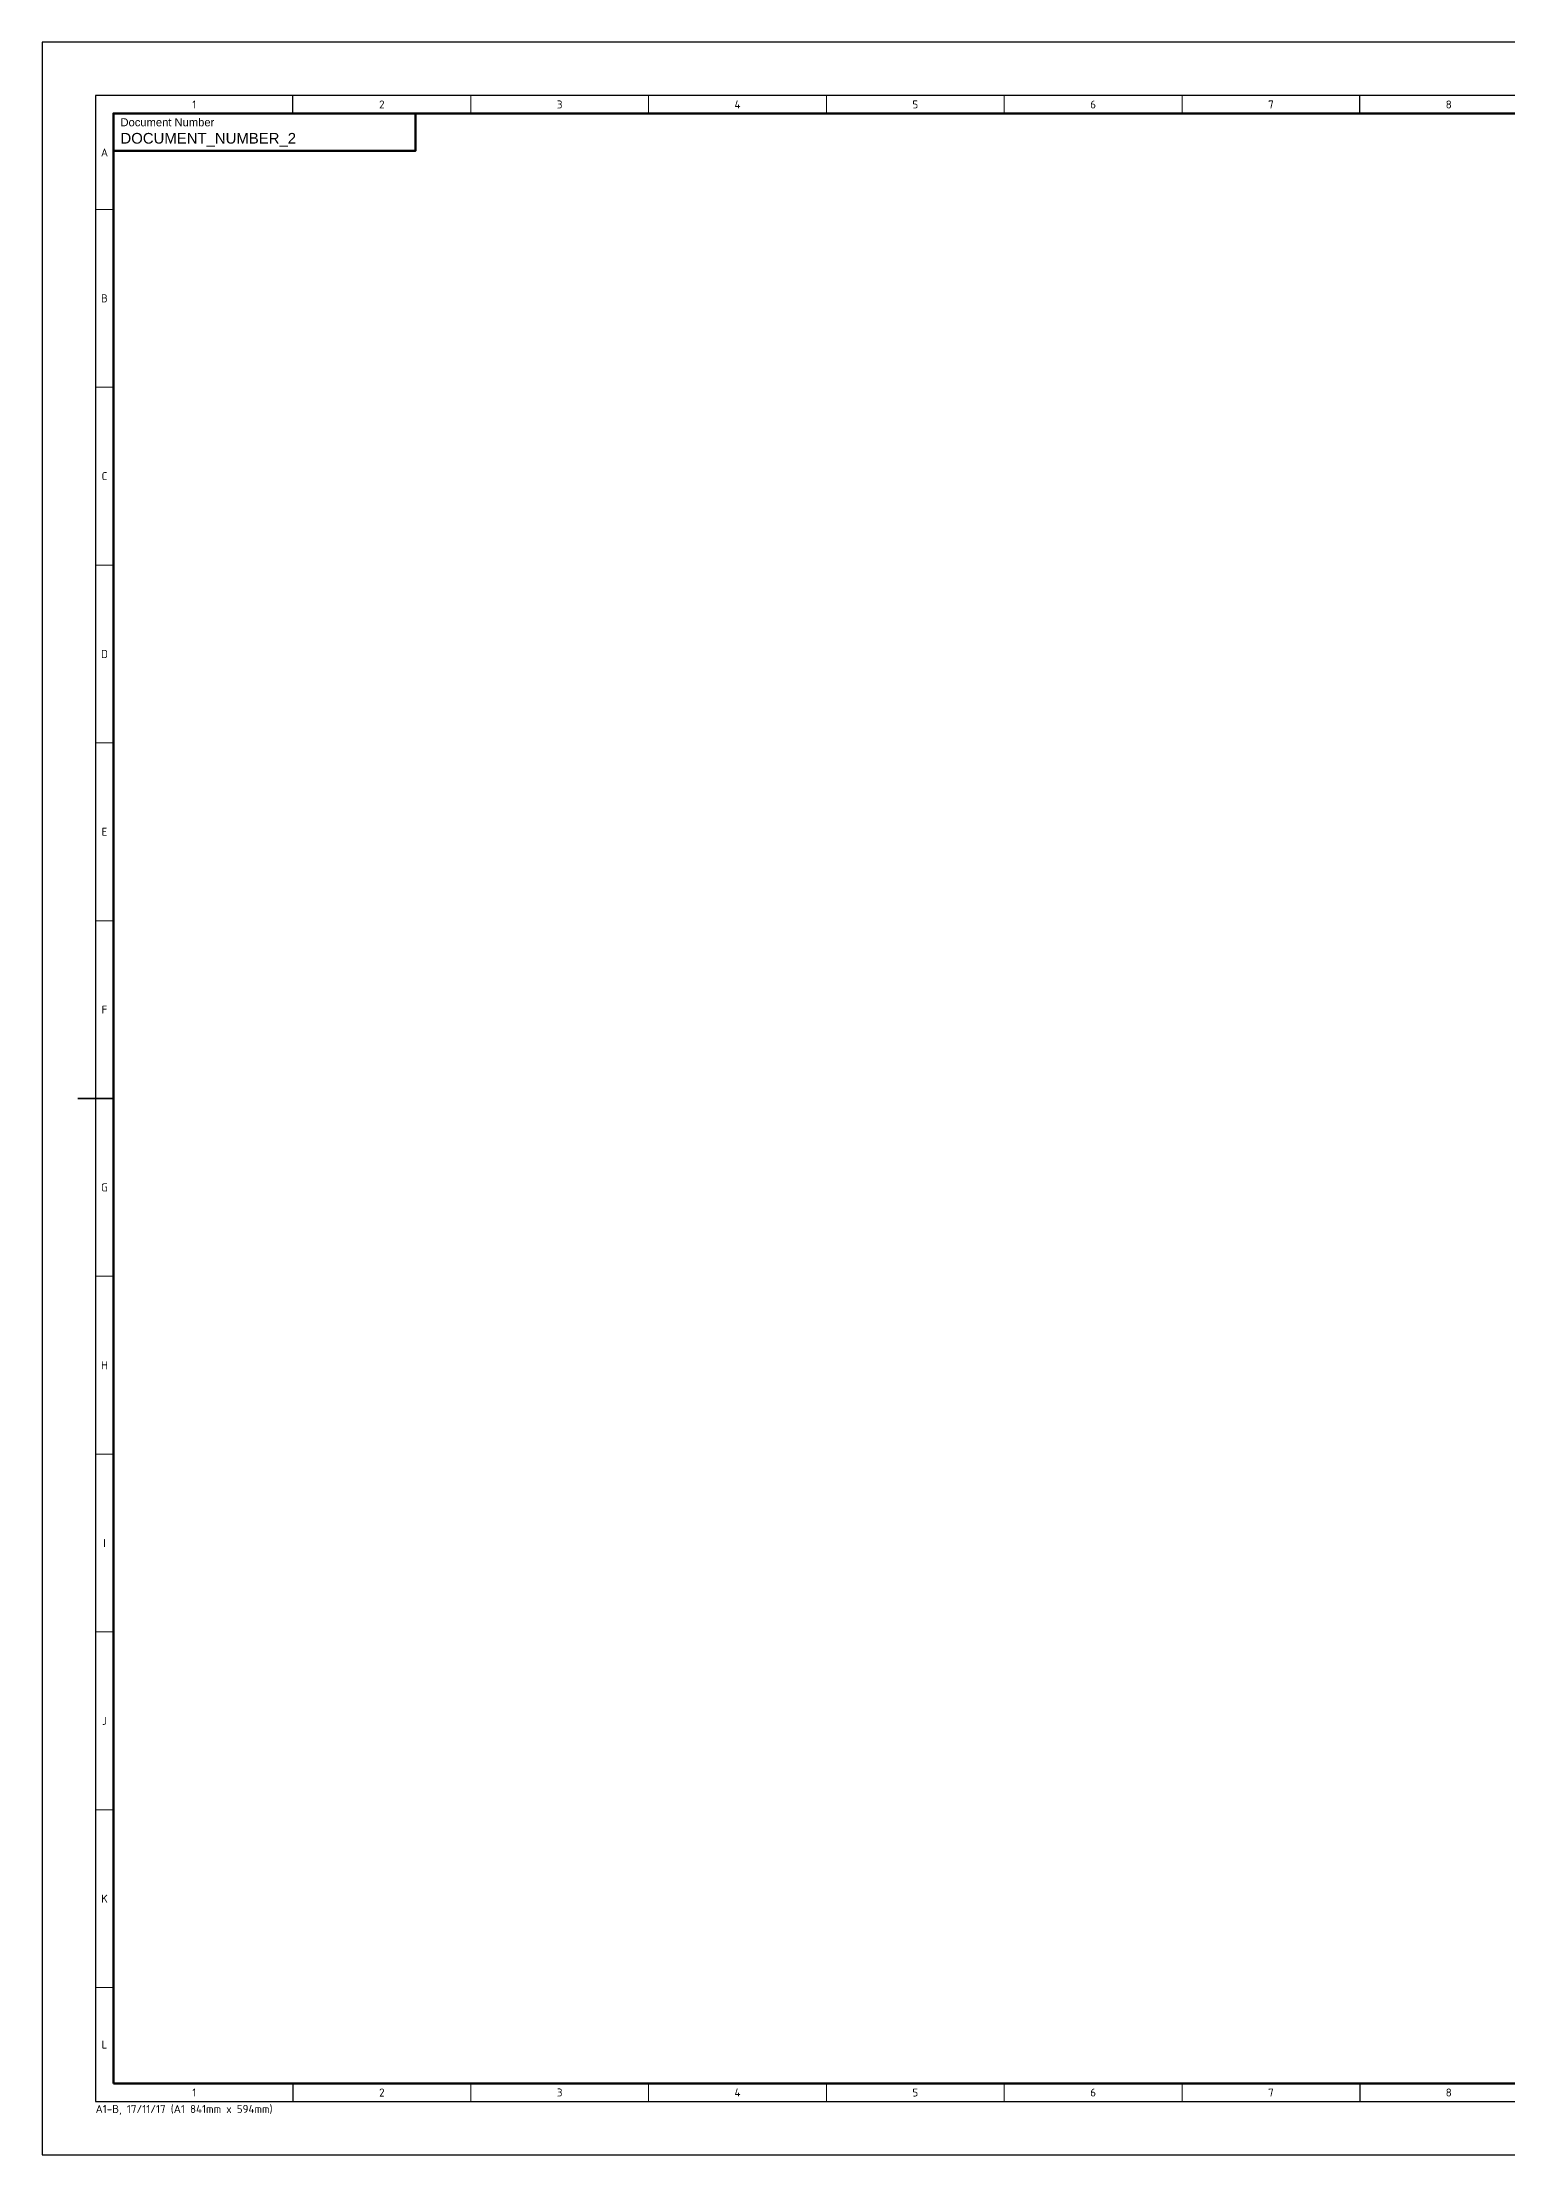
# Model space of a CAD drawing. Header units: millimetres. Extents: x 0 to 841, y 0 to 594.
# Drawn here: x 0 to 412, y 0 to 594 of the extents above; entities that cross this region are included whole.
import ezdxf
from ezdxf.enums import TextEntityAlignment as Align

# ---------------------------------------------------------------- set-up
doc = ezdxf.new("R2010")
doc.units = ezdxf.units.MM
doc.layers.add('A-FRAME', color=7, linetype='Continuous', lineweight=25)
doc.styles.add('COSTAIN', font='isocpeur.ttf')
doc.styles.add('LOGO', font='arial.ttf')

msp = doc.modelspace()

# ---------------------------------------------------------------- linework, layer by layer
at = {"layer": 'A-FRAME'}
for p, q in [((70.5, 574), (70.5, 579)), ((370.5, 574), (370.5, 579)), ((70.5, 20), (70.5, 15)), ((370.5, 20), (370.5, 15))]:
    msp.add_line(p, q, dxfattribs=at)
at = {"layer": 'A-FRAME', "lineweight": 18}
for p, q in [((120.5, 579), (120.5, 574)), ((170.5, 579), (170.5, 574)), ((220.5, 579), (220.5, 574)), ((270.5, 579), (270.5, 574)), ((320.5, 579), (320.5, 574)), ((370.5, 579), (370.5, 574)), ((15, 547), (20, 547)), ((15, 497), (20, 497)), ((15, 447), (20, 447)), ((15, 397), (20, 397)), ((15, 347), (20, 347)), ((15, 247), (20, 247)), ((15, 197), (20, 197)), ((15, 147), (20, 147)), ((15, 97), (20, 97)), ((15, 47), (20, 47)), ((120.5, 15), (120.5, 20)), ((170.5, 15), (170.5, 20)), ((220.5, 15), (220.5, 20)), ((270.5, 15), (270.5, 20)), ((320.5, 15), (320.5, 20)), ((370.5, 15), (370.5, 20))]:
    msp.add_line(p, q, dxfattribs=at)
at = {"layer": 'A-FRAME', "lineweight": 35}
msp.add_line((20, 297), (10, 297), dxfattribs=at)
at = {"layer": 'A-FRAME'}
for points in [[(0, 0), (841, 0), (841, 594), (0, 594)], [(15, 15), (826, 15), (826, 579), (15, 579)]]:
    msp.add_lwpolyline(points, close=True, dxfattribs=at)
at = {"layer": 'A-FRAME', "lineweight": 70}
msp.add_lwpolyline([(20, 20), (821, 20), (821, 574), (20, 574)], close=True, dxfattribs=at)
msp.add_lwpolyline([(105, 574), (105, 563.5), (20, 563.5)], dxfattribs=at)

# ---------------------------------------------------------------- texts
at = {"layer": 'A-FRAME', "lineweight": 35, "style": 'COSTAIN'}
for s, p in [('1', (42.75, 576.5)), ('2', (95.5, 576.5)), ('3', (145.5, 576.5)), ('4', (195.5, 576.5)), ('5', (245.5, 576.5)), ('6', (295.5, 576.5)), ('7', (345.5, 576.5)), ('8', (395.5, 576.5)), ('A', (17.5, 563)), ('B', (17.5, 522)), ('C', (17.5, 472)), ('D', (17.5, 422)), ('E', (17.5, 372)), ('F', (17.5, 322)), ('G', (17.5, 272)), ('H', (17.5, 222)), ('I', (17.5, 172)), ('J', (17.5, 122)), ('K', (17.5, 72)), ('L', (17.5, 31)), ('1', (42.75, 17.5)), ('2', (95.5, 17.5)), ('3', (145.5, 17.5)), ('4', (195.5, 17.5)), ('5', (245.5, 17.5)), ('6', (295.5, 17.5)), ('7', (345.5, 17.5)), ('8', (395.5, 17.5))]:
    msp.add_text(s, height=2.25, dxfattribs=at).set_placement(p, align=Align.MIDDLE_CENTER)
at = {"layer": 'A-FRAME', "style": 'LOGO'}
msp.add_text('Document Number', height=2.25, dxfattribs=at).set_placement((22, 571.5), align=Align.MIDDLE_LEFT)
at = {"layer": 'A-FRAME', "style": 'COSTAIN'}
msp.add_text('A1-B, 17/11/17 (A1 841mm x 594mm)', height=2.25, dxfattribs=at).set_placement((15, 14), align=Align.TOP_LEFT)
at = {"layer": 'A-FRAME', "style": 'LOGO'}
msp.add_attdef('DOCUMENT_NUMBER_2', text='-', height=3, dxfattribs=at).set_placement((22, 567), align=Align.MIDDLE_LEFT)

doc.saveas('drawing.dxf')
